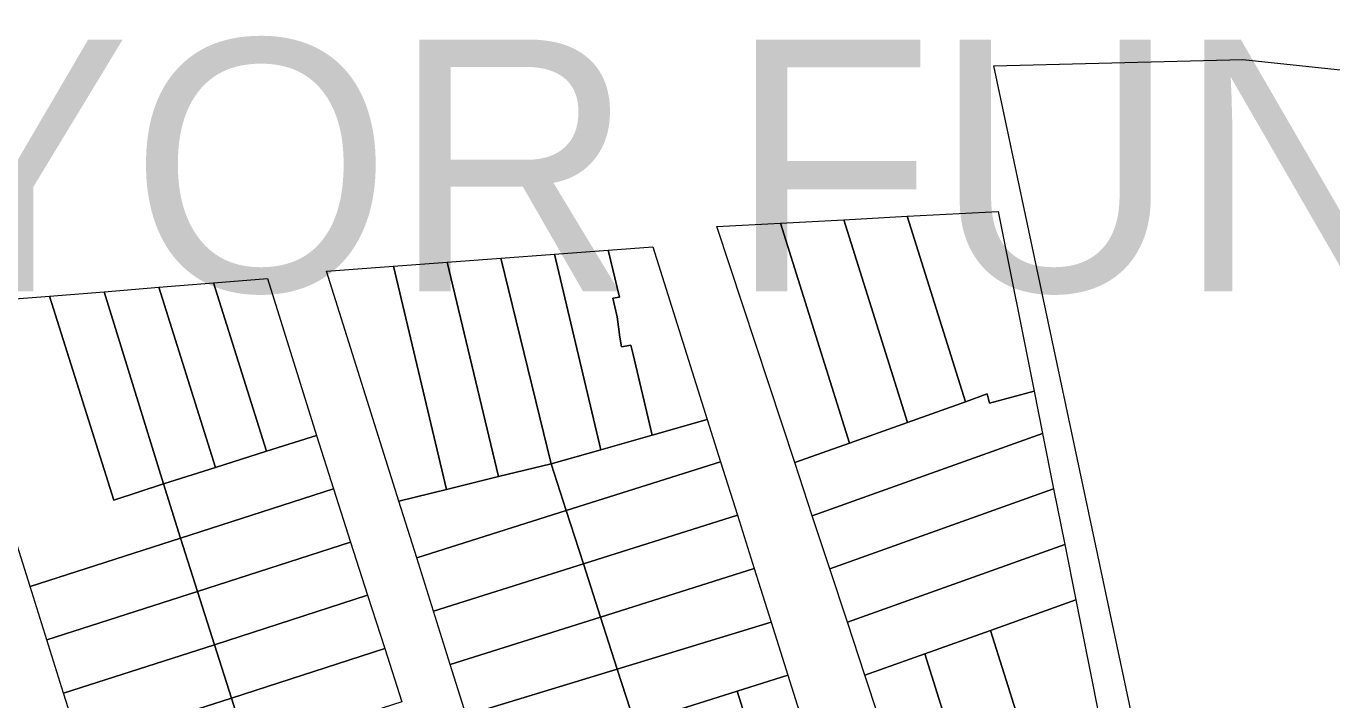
# Model space of a CAD drawing. Header units: metres. Extents: x 3873 to 16340, y -5213 to 3289.
# Drawn here: x 4676.5 to 4910, y 2917 to 3037.4 of the extents above; entities that cross this region are included whole.
import ezdxf

# ---------------------------------------------------------------- set-up
doc = ezdxf.new("R2010")
doc.units = ezdxf.units.M
for name, color, linetype, lineweight, plot in [('CONTEXTO-MANZANAS', 8, 'Continuous', 0, False), ('CONTEXTO-PARCELAS', 9, 'Continuous', 0, False), ('TEXTO', 7, 'Continuous', 0, False)]:
    doc.layers.add(name, color=color, linetype=linetype, lineweight=lineweight, plot=plot)

msp = doc.modelspace()

# ---------------------------------------------------------------- linework, layer by layer
at = {"layer": 'CONTEXTO-MANZANAS'}
for points in [[(4850.28, 3004.25), (4856.72, 2972.13), (4858.22, 2964.6), (4860.22, 2954.69), (4862.22, 2944.78), (4864.19, 2934.88), (4870.88, 2901.47), (4858.69, 2898.41), (4846.56, 2895.38), (4835.94, 2892.72), (4826.47, 2921.38), (4823.35, 2930.88), (4820.19, 2940.38), (4817.06, 2949.88), (4813.94, 2959.38), (4800, 3001.57), (4811.35, 3002.19), (4822.69, 3002.78), (4834.03, 3003.41), (4850.28, 3004.25)], [(4755.16, 2914.25), (4752.32, 2923.32), (4749.32, 2932.85), (4746.32, 2942.38), (4743.13, 2952.5), (4730.19, 2993.6), (4742.19, 2994.5), (4751.78, 2995.22), (4761.38, 2995.94), (4770.97, 2996.66), (4780.56, 2997.38), (4788.56, 2997.97)], [(4788.56, 2997.97), (4798.28, 2967.07), (4800.66, 2959.5), (4803.66, 2949.97), (4806.66, 2940.44), (4809.69, 2930.85), (4812.69, 2921.38), (4822.75, 2889.44)], [(4686.16, 2908.63), (4683.16, 2918.16), (4680.16, 2927.72), (4677.16, 2937.25), (4661.28, 2987.63), (4680.66, 2989.16), (4690.44, 2989.94), (4700.19, 2990.72), (4709.97, 2991.5), (4719.6, 2992.28)], [(4719.6, 2992.28), (4728.41, 2964.25), (4731.41, 2954.72), (4734.47, 2945.19), (4737.53, 2935.69), (4740.6, 2926.16), (4743.66, 2916.66)]]:
    msp.add_lwpolyline(points, dxfattribs=at)
at = {"layer": 'CONTEXTO-PARCELAS'}
for points in [[(4894.07, 3031.45), (5016.19, 3018.48), (5105.65, 2998.63), (5122.86, 2991.83), (5184.9, 2963), (5204.07, 2948.48), (5229.1, 2941.27), (5248.08, 2937.84), (4906.15, 2763.99), (4849.51, 3030.29), (4894.07, 3031.45)], [(4894.07, 3031.45), (5016.19, 3018.48), (5105.65, 2998.63), (5122.86, 2991.83), (5184.9, 2963), (5204.07, 2948.48), (5229.1, 2941.27), (5248.08, 2937.84), (4906.15, 2763.99), (4849.51, 3030.29), (4894.07, 3031.45)], [(4834.03, 3003.41), (4844.47, 2970.28), (4834.1, 2966.57), (4822.69, 3002.78), (4834.03, 3003.41)], [(4834.03, 3003.41), (4844.47, 2970.28), (4834.1, 2966.57), (4822.69, 3002.78), (4834.03, 3003.41)], [(4834.03, 3003.41), (4844.47, 2970.28), (4834.1, 2966.57), (4822.69, 3002.78), (4834.03, 3003.41)], [(4844.47, 2970.28), (4834.03, 3003.41), (4850.28, 3004.25), (4856.72, 2972.13), (4848.75, 2970), (4848.31, 2971.66), (4844.47, 2970.28)], [(4844.47, 2970.28), (4834.03, 3003.41), (4850.28, 3004.25), (4856.72, 2972.13), (4848.75, 2970), (4848.31, 2971.66), (4844.47, 2970.28)], [(4844.47, 2970.28), (4834.03, 3003.41), (4850.28, 3004.25), (4856.72, 2972.13), (4848.75, 2970), (4848.31, 2971.66), (4844.47, 2970.28)], [(4813.94, 2959.38), (4800, 3001.57), (4811.35, 3002.19), (4823.72, 2962.88), (4813.94, 2959.38)], [(4813.94, 2959.38), (4800, 3001.57), (4811.35, 3002.19), (4823.72, 2962.88), (4813.94, 2959.38)], [(4813.94, 2959.38), (4800, 3001.57), (4811.35, 3002.19), (4823.72, 2962.88), (4813.94, 2959.38)], [(4823.72, 2962.88), (4811.35, 3002.19), (4822.69, 3002.78), (4834.1, 2966.57), (4823.72, 2962.88)], [(4823.72, 2962.88), (4811.35, 3002.19), (4822.69, 3002.78), (4834.1, 2966.57), (4823.72, 2962.88)], [(4823.72, 2962.88), (4811.35, 3002.19), (4822.69, 3002.78), (4834.1, 2966.57), (4823.72, 2962.88)], [(4761.38, 2995.94), (4770.97, 2996.66), (4779.25, 2961.69), (4770.35, 2959.19), (4761.38, 2995.94)], [(4761.38, 2995.94), (4770.97, 2996.66), (4779.25, 2961.69), (4770.35, 2959.19), (4761.38, 2995.94)], [(4761.38, 2995.94), (4770.97, 2996.66), (4779.25, 2961.69), (4770.35, 2959.19), (4761.38, 2995.94)], [(4785, 2978.72), (4788.41, 2964.28), (4779.25, 2961.69), (4770.97, 2996.66), (4780.56, 2997.38), (4782.56, 2988.97), (4781.38, 2988.78), (4781.72, 2987.25), (4782.16, 2985.44), (4782.38, 2983.66), (4782.66, 2981.82), (4782.91, 2980.07), (4784.63, 2980.38), (4785, 2978.72)], [(4785, 2978.72), (4788.41, 2964.28), (4779.25, 2961.69), (4770.97, 2996.66), (4780.56, 2997.38), (4782.56, 2988.97), (4781.38, 2988.78), (4781.72, 2987.25), (4782.16, 2985.44), (4782.38, 2983.66), (4782.66, 2981.82), (4782.91, 2980.07), (4784.63, 2980.38), (4785, 2978.72)], [(4785, 2978.72), (4788.41, 2964.28), (4779.25, 2961.69), (4770.97, 2996.66), (4780.56, 2997.38), (4782.56, 2988.97), (4781.38, 2988.78), (4781.72, 2987.25), (4782.16, 2985.44), (4782.38, 2983.66), (4782.66, 2981.82), (4782.91, 2980.07), (4784.63, 2980.38), (4785, 2978.72)], [(4788.41, 2964.28), (4785, 2978.72), (4784.63, 2980.38), (4782.91, 2980.07), (4782.66, 2981.82), (4782.38, 2983.66), (4782.16, 2985.44), (4781.72, 2987.25), (4781.38, 2988.78), (4782.56, 2988.97), (4780.56, 2997.38), (4788.56, 2997.97), (4798.28, 2967.07), (4788.41, 2964.28)], [(4788.41, 2964.28), (4785, 2978.72), (4784.63, 2980.38), (4782.91, 2980.07), (4782.66, 2981.82), (4782.38, 2983.66), (4782.16, 2985.44), (4781.72, 2987.25), (4781.38, 2988.78), (4782.56, 2988.97), (4780.56, 2997.38), (4788.56, 2997.97), (4798.28, 2967.07), (4788.41, 2964.28)], [(4788.41, 2964.28), (4785, 2978.72), (4784.63, 2980.38), (4782.91, 2980.07), (4782.66, 2981.82), (4782.38, 2983.66), (4782.16, 2985.44), (4781.72, 2987.25), (4781.38, 2988.78), (4782.56, 2988.97), (4780.56, 2997.38), (4788.56, 2997.97), (4798.28, 2967.07), (4788.41, 2964.28)], [(4743.13, 2952.5), (4730.19, 2993.6), (4742.19, 2994.5), (4751.66, 2954.6), (4743.13, 2952.5)], [(4743.13, 2952.5), (4730.19, 2993.6), (4742.19, 2994.5), (4751.66, 2954.6), (4743.13, 2952.5)], [(4743.13, 2952.5), (4730.19, 2993.6), (4742.19, 2994.5), (4751.66, 2954.6), (4743.13, 2952.5)], [(4742.19, 2994.5), (4751.78, 2995.22), (4760.91, 2956.88), (4751.66, 2954.6), (4742.19, 2994.5)], [(4742.19, 2994.5), (4751.78, 2995.22), (4760.91, 2956.88), (4751.66, 2954.6), (4742.19, 2994.5)], [(4742.19, 2994.5), (4751.78, 2995.22), (4760.91, 2956.88), (4751.66, 2954.6), (4742.19, 2994.5)], [(4751.78, 2995.22), (4761.38, 2995.94), (4770.35, 2959.19), (4760.91, 2956.88), (4751.78, 2995.22)], [(4751.78, 2995.22), (4761.38, 2995.94), (4770.35, 2959.19), (4760.91, 2956.88), (4751.78, 2995.22)], [(4751.78, 2995.22), (4761.38, 2995.94), (4770.35, 2959.19), (4760.91, 2956.88), (4751.78, 2995.22)], [(4719.47, 2961.41), (4709.97, 2991.5), (4719.6, 2992.28), (4728.41, 2964.25), (4719.47, 2961.41)], [(4719.47, 2961.41), (4709.97, 2991.5), (4719.6, 2992.28), (4728.41, 2964.25), (4719.47, 2961.41)], [(4719.47, 2961.41), (4709.97, 2991.5), (4719.6, 2992.28), (4728.41, 2964.25), (4719.47, 2961.41)], [(4692.16, 2952.69), (4680.66, 2989.16), (4690.44, 2989.94), (4701.03, 2955.6), (4692.16, 2952.69)], [(4692.16, 2952.69), (4680.66, 2989.16), (4690.44, 2989.94), (4701.03, 2955.6), (4692.16, 2952.69)], [(4692.16, 2952.69), (4680.66, 2989.16), (4690.44, 2989.94), (4701.03, 2955.6), (4692.16, 2952.69)], [(4701.03, 2955.6), (4690.44, 2989.94), (4700.19, 2990.72), (4710.35, 2958.53), (4701.03, 2955.6)], [(4701.03, 2955.6), (4690.44, 2989.94), (4700.19, 2990.72), (4710.35, 2958.53), (4701.03, 2955.6)], [(4701.03, 2955.6), (4690.44, 2989.94), (4700.19, 2990.72), (4710.35, 2958.53), (4701.03, 2955.6)], [(4710.35, 2958.53), (4700.19, 2990.72), (4709.97, 2991.5), (4719.47, 2961.41), (4710.35, 2958.53)], [(4710.35, 2958.53), (4700.19, 2990.72), (4709.97, 2991.5), (4719.47, 2961.41), (4710.35, 2958.53)], [(4710.35, 2958.53), (4700.19, 2990.72), (4709.97, 2991.5), (4719.47, 2961.41), (4710.35, 2958.53)], [(4677.16, 2937.25), (4661.28, 2987.63), (4680.66, 2989.16), (4692.16, 2952.69), (4701.03, 2955.6), (4704.07, 2945.91), (4677.16, 2937.25)], [(4677.16, 2937.25), (4661.28, 2987.63), (4680.66, 2989.16), (4692.16, 2952.69), (4701.03, 2955.6), (4704.07, 2945.91), (4677.16, 2937.25)], [(4677.16, 2937.25), (4661.28, 2987.63), (4680.66, 2989.16), (4692.16, 2952.69), (4701.03, 2955.6), (4704.07, 2945.91), (4677.16, 2937.25)], [(4817.06, 2949.88), (4813.94, 2959.38), (4823.72, 2962.88), (4834.1, 2966.57), (4844.47, 2970.28), (4848.31, 2971.66), (4848.75, 2970), (4856.72, 2972.13), (4858.22, 2964.6), (4817.06, 2949.88)], [(4817.06, 2949.88), (4813.94, 2959.38), (4823.72, 2962.88), (4834.1, 2966.57), (4844.47, 2970.28), (4848.31, 2971.66), (4848.75, 2970), (4856.72, 2972.13), (4858.22, 2964.6), (4817.06, 2949.88)], [(4817.06, 2949.88), (4813.94, 2959.38), (4823.72, 2962.88), (4834.1, 2966.57), (4844.47, 2970.28), (4848.31, 2971.66), (4848.75, 2970), (4856.72, 2972.13), (4858.22, 2964.6), (4817.06, 2949.88)], [(4779.25, 2961.69), (4788.41, 2964.28), (4798.28, 2967.07), (4800.66, 2959.5), (4773.06, 2950.82), (4770.35, 2959.19), (4779.25, 2961.69)], [(4779.25, 2961.69), (4788.41, 2964.28), (4798.28, 2967.07), (4800.66, 2959.5), (4773.06, 2950.82), (4770.35, 2959.19), (4779.25, 2961.69)], [(4779.25, 2961.69), (4788.41, 2964.28), (4798.28, 2967.07), (4800.66, 2959.5), (4773.06, 2950.82), (4770.35, 2959.19), (4779.25, 2961.69)], [(4704.07, 2945.91), (4701.03, 2955.6), (4710.35, 2958.53), (4719.47, 2961.41), (4728.41, 2964.25), (4731.41, 2954.72), (4704.07, 2945.91)], [(4704.07, 2945.91), (4701.03, 2955.6), (4710.35, 2958.53), (4719.47, 2961.41), (4728.41, 2964.25), (4731.41, 2954.72), (4704.07, 2945.91)], [(4704.07, 2945.91), (4701.03, 2955.6), (4710.35, 2958.53), (4719.47, 2961.41), (4728.41, 2964.25), (4731.41, 2954.72), (4704.07, 2945.91)], [(4817.06, 2949.88), (4858.22, 2964.6), (4860.22, 2954.69), (4820.19, 2940.38), (4817.06, 2949.88)], [(4817.06, 2949.88), (4858.22, 2964.6), (4860.22, 2954.69), (4820.19, 2940.38), (4817.06, 2949.88)], [(4817.06, 2949.88), (4858.22, 2964.6), (4860.22, 2954.69), (4820.19, 2940.38), (4817.06, 2949.88)], [(4746.32, 2942.38), (4743.13, 2952.5), (4751.66, 2954.6), (4760.91, 2956.88), (4770.35, 2959.19), (4773.06, 2950.82), (4746.32, 2942.38)], [(4746.32, 2942.38), (4743.13, 2952.5), (4751.66, 2954.6), (4760.91, 2956.88), (4770.35, 2959.19), (4773.06, 2950.82), (4746.32, 2942.38)], [(4746.32, 2942.38), (4743.13, 2952.5), (4751.66, 2954.6), (4760.91, 2956.88), (4770.35, 2959.19), (4773.06, 2950.82), (4746.32, 2942.38)], [(4776.13, 2941.28), (4773.06, 2950.82), (4800.66, 2959.5), (4803.66, 2949.97), (4776.13, 2941.28)], [(4776.13, 2941.28), (4773.06, 2950.82), (4800.66, 2959.5), (4803.66, 2949.97), (4776.13, 2941.28)], [(4776.13, 2941.28), (4773.06, 2950.82), (4800.66, 2959.5), (4803.66, 2949.97), (4776.13, 2941.28)], [(4707.1, 2936.38), (4704.07, 2945.91), (4731.41, 2954.72), (4734.47, 2945.19), (4707.1, 2936.38)], [(4707.1, 2936.38), (4704.07, 2945.91), (4731.41, 2954.72), (4734.47, 2945.19), (4707.1, 2936.38)], [(4707.1, 2936.38), (4704.07, 2945.91), (4731.41, 2954.72), (4734.47, 2945.19), (4707.1, 2936.38)], [(4823.35, 2930.88), (4820.19, 2940.38), (4860.22, 2954.69), (4862.22, 2944.78), (4823.35, 2930.88)], [(4823.35, 2930.88), (4820.19, 2940.38), (4860.22, 2954.69), (4862.22, 2944.78), (4823.35, 2930.88)], [(4823.35, 2930.88), (4820.19, 2940.38), (4860.22, 2954.69), (4862.22, 2944.78), (4823.35, 2930.88)], [(4749.32, 2932.85), (4746.32, 2942.38), (4773.06, 2950.82), (4776.13, 2941.28), (4749.32, 2932.85)], [(4749.32, 2932.85), (4746.32, 2942.38), (4773.06, 2950.82), (4776.13, 2941.28), (4749.32, 2932.85)], [(4749.32, 2932.85), (4746.32, 2942.38), (4773.06, 2950.82), (4776.13, 2941.28), (4749.32, 2932.85)], [(4779.19, 2931.78), (4776.13, 2941.28), (4803.66, 2949.97), (4806.66, 2940.44), (4779.19, 2931.78)], [(4779.19, 2931.78), (4776.13, 2941.28), (4803.66, 2949.97), (4806.66, 2940.44), (4779.19, 2931.78)], [(4779.19, 2931.78), (4776.13, 2941.28), (4803.66, 2949.97), (4806.66, 2940.44), (4779.19, 2931.78)], [(4677.16, 2937.25), (4704.07, 2945.91), (4707.1, 2936.38), (4680.16, 2927.72), (4677.16, 2937.25)], [(4677.16, 2937.25), (4704.07, 2945.91), (4707.1, 2936.38), (4680.16, 2927.72), (4677.16, 2937.25)], [(4677.16, 2937.25), (4704.07, 2945.91), (4707.1, 2936.38), (4680.16, 2927.72), (4677.16, 2937.25)], [(4707.1, 2936.38), (4734.47, 2945.19), (4737.53, 2935.69), (4710.13, 2926.85), (4707.1, 2936.38)], [(4707.1, 2936.38), (4734.47, 2945.19), (4737.53, 2935.69), (4710.13, 2926.85), (4707.1, 2936.38)], [(4707.1, 2936.38), (4734.47, 2945.19), (4737.53, 2935.69), (4710.13, 2926.85), (4707.1, 2936.38)], [(4826.47, 2921.38), (4823.35, 2930.88), (4862.22, 2944.78), (4864.19, 2934.88), (4848.94, 2929.41), (4837.16, 2925.19), (4826.47, 2921.38)], [(4826.47, 2921.38), (4823.35, 2930.88), (4862.22, 2944.78), (4864.19, 2934.88), (4848.94, 2929.41), (4837.16, 2925.19), (4826.47, 2921.38)], [(4826.47, 2921.38), (4823.35, 2930.88), (4862.22, 2944.78), (4864.19, 2934.88), (4848.94, 2929.41), (4837.16, 2925.19), (4826.47, 2921.38)], [(4749.32, 2932.85), (4776.13, 2941.28), (4779.19, 2931.78), (4752.32, 2923.32), (4749.32, 2932.85)], [(4749.32, 2932.85), (4776.13, 2941.28), (4779.19, 2931.78), (4752.32, 2923.32), (4749.32, 2932.85)], [(4749.32, 2932.85), (4776.13, 2941.28), (4779.19, 2931.78), (4752.32, 2923.32), (4749.32, 2932.85)], [(4779.19, 2931.78), (4806.66, 2940.44), (4809.69, 2930.85), (4782.19, 2922.47), (4779.19, 2931.78)], [(4779.19, 2931.78), (4806.66, 2940.44), (4809.69, 2930.85), (4782.19, 2922.47), (4779.19, 2931.78)], [(4779.19, 2931.78), (4806.66, 2940.44), (4809.69, 2930.85), (4782.19, 2922.47), (4779.19, 2931.78)], [(4683.16, 2918.16), (4680.16, 2927.72), (4707.1, 2936.38), (4710.13, 2926.85), (4683.16, 2918.16)], [(4683.16, 2918.16), (4680.16, 2927.72), (4707.1, 2936.38), (4710.13, 2926.85), (4683.16, 2918.16)], [(4683.16, 2918.16), (4680.16, 2927.72), (4707.1, 2936.38), (4710.13, 2926.85), (4683.16, 2918.16)], [(4713.16, 2917.32), (4710.13, 2926.85), (4737.53, 2935.69), (4740.6, 2926.16), (4713.16, 2917.32)], [(4713.16, 2917.32), (4710.13, 2926.85), (4737.53, 2935.69), (4740.6, 2926.16), (4713.16, 2917.32)], [(4713.16, 2917.32), (4710.13, 2926.85), (4737.53, 2935.69), (4740.6, 2926.16), (4713.16, 2917.32)], [(4858.69, 2898.41), (4848.94, 2929.41), (4864.19, 2934.88), (4870.88, 2901.47), (4858.69, 2898.41)], [(4858.69, 2898.41), (4848.94, 2929.41), (4864.19, 2934.88), (4870.88, 2901.47), (4858.69, 2898.41)], [(4858.69, 2898.41), (4848.94, 2929.41), (4864.19, 2934.88), (4870.88, 2901.47), (4858.69, 2898.41)], [(4755.16, 2914.25), (4752.32, 2923.32), (4779.19, 2931.78), (4782.19, 2922.47), (4755.16, 2914.25)], [(4755.16, 2914.25), (4752.32, 2923.32), (4779.19, 2931.78), (4782.19, 2922.47), (4755.16, 2914.25)], [(4755.16, 2914.25), (4752.32, 2923.32), (4779.19, 2931.78), (4782.19, 2922.47), (4755.16, 2914.25)], [(4782.19, 2922.47), (4809.69, 2930.85), (4812.69, 2921.38), (4803.63, 2918.54), (4794.56, 2915.66), (4785.31, 2912.75), (4782.19, 2922.47)], [(4782.19, 2922.47), (4809.69, 2930.85), (4812.69, 2921.38), (4803.63, 2918.54), (4794.56, 2915.66), (4785.31, 2912.75), (4782.19, 2922.47)], [(4782.19, 2922.47), (4809.69, 2930.85), (4812.69, 2921.38), (4803.63, 2918.54), (4794.56, 2915.66), (4785.31, 2912.75), (4782.19, 2922.47)], [(4848.94, 2929.41), (4858.69, 2898.41), (4846.56, 2895.38), (4837.16, 2925.19), (4848.94, 2929.41)], [(4848.94, 2929.41), (4858.69, 2898.41), (4846.56, 2895.38), (4837.16, 2925.19), (4848.94, 2929.41)], [(4848.94, 2929.41), (4858.69, 2898.41), (4846.56, 2895.38), (4837.16, 2925.19), (4848.94, 2929.41)], [(4686.16, 2908.63), (4683.16, 2918.16), (4710.13, 2926.85), (4713.16, 2917.32), (4686.16, 2908.63)], [(4686.16, 2908.63), (4683.16, 2918.16), (4710.13, 2926.85), (4713.16, 2917.32), (4686.16, 2908.63)], [(4686.16, 2908.63), (4683.16, 2918.16), (4710.13, 2926.85), (4713.16, 2917.32), (4686.16, 2908.63)], [(4716.19, 2907.82), (4713.16, 2917.32), (4740.6, 2926.16), (4743.66, 2916.66), (4716.19, 2907.82)], [(4716.19, 2907.82), (4713.16, 2917.32), (4740.6, 2926.16), (4743.66, 2916.66), (4716.19, 2907.82)], [(4716.19, 2907.82), (4713.16, 2917.32), (4740.6, 2926.16), (4743.66, 2916.66), (4716.19, 2907.82)], [(4826.47, 2921.38), (4837.16, 2925.19), (4846.56, 2895.38), (4835.94, 2892.72), (4826.47, 2921.38)], [(4826.47, 2921.38), (4837.16, 2925.19), (4846.56, 2895.38), (4835.94, 2892.72), (4826.47, 2921.38)], [(4826.47, 2921.38), (4837.16, 2925.19), (4846.56, 2895.38), (4835.94, 2892.72), (4826.47, 2921.38)], [(4782.19, 2922.47), (4785.31, 2912.75), (4776.44, 2909.97), (4767.38, 2907.1), (4758.32, 2904.25), (4755.16, 2914.25), (4782.19, 2922.47)], [(4782.19, 2922.47), (4785.31, 2912.75), (4776.44, 2909.97), (4767.38, 2907.1), (4758.32, 2904.25), (4755.16, 2914.25), (4782.19, 2922.47)], [(4782.19, 2922.47), (4785.31, 2912.75), (4776.44, 2909.97), (4767.38, 2907.1), (4758.32, 2904.25), (4755.16, 2914.25), (4782.19, 2922.47)], [(4813.5, 2887.13), (4803.63, 2918.54), (4812.69, 2921.38), (4822.75, 2889.44), (4813.5, 2887.13)], [(4813.5, 2887.13), (4803.63, 2918.54), (4812.69, 2921.38), (4822.75, 2889.44), (4813.5, 2887.13)], [(4813.5, 2887.13), (4803.63, 2918.54), (4812.69, 2921.38), (4822.75, 2889.44), (4813.5, 2887.13)], [(4689.16, 2899.1), (4686.16, 2908.63), (4713.16, 2917.32), (4716.19, 2907.82), (4689.16, 2899.1)], [(4689.16, 2899.1), (4686.16, 2908.63), (4713.16, 2917.32), (4716.19, 2907.82), (4689.16, 2899.1)], [(4689.16, 2899.1), (4686.16, 2908.63), (4713.16, 2917.32), (4716.19, 2907.82), (4689.16, 2899.1)], [(4804.28, 2884.82), (4794.56, 2915.66), (4803.63, 2918.54), (4813.5, 2887.13), (4804.28, 2884.82)], [(4804.28, 2884.82), (4794.56, 2915.66), (4803.63, 2918.54), (4813.5, 2887.13), (4804.28, 2884.82)], [(4804.28, 2884.82), (4794.56, 2915.66), (4803.63, 2918.54), (4813.5, 2887.13), (4804.28, 2884.82)]]:
    msp.add_lwpolyline(points, dxfattribs=at)

# ---------------------------------------------------------------- texts
at = {"layer": 'TEXTO'}
msp.add_text('S2-04 PLAZA MAYOR FUNDACIONAL (sobre contexto real)', height=45, dxfattribs=at).set_placement((4180, 2990))

doc.saveas('drawing.dxf')
